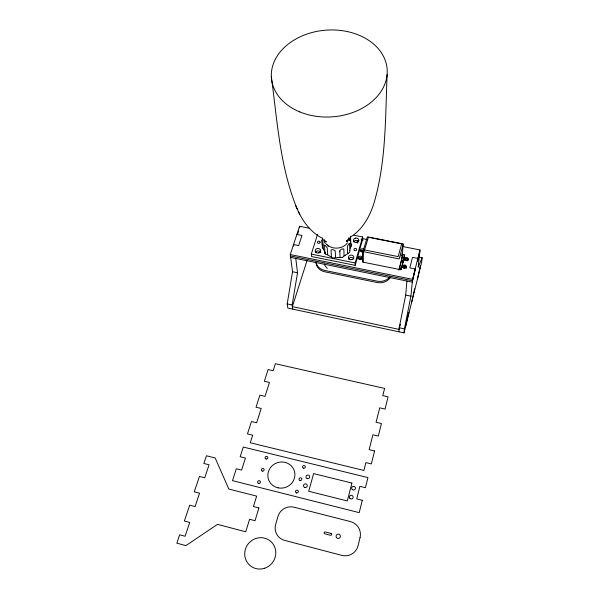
<?xml version="1.0" encoding="UTF-8"?>
<svg xmlns="http://www.w3.org/2000/svg" width="599" height="599" viewBox="0 0 599 599"><rect width="100%" height="100%" fill="white"/><g stroke="black" fill="none" stroke-linecap="round" stroke-linejoin="round"><path stroke-width="0.9" d="M317.545 234.404L311.3 254.103L311.525 256.514L355.177 265.335L362.65 239.443L362.65 236.972L353.942 235.265M362.957 262.092L362.964 251.49L367.389 236.875L403.09 243.86L402.303 256.829M362.949 262.197L362.979 251.573L399.181 258.933L403.254 244.19M348.962 239.323L348.715 238.065M349.269 237.983L349.157 240.581M348.798 238.282L349.329 240.581L349.337 239.937M349.337 240.521L348.685 238.2M349.307 238.926L349.292 239.398M387.111 74.583C385.262 118.003 386.34 162.733 373.484 204.708C369.373 217.07 362.47 229.11 351.426 236.493M398.889 331.809L399.211 327.765L405.703 295.067L406.923 281.043M309.608 228.264L299.575 226.295L290.26 254.553L292.537 271.744L287.191 303.91L287.827 308.058L404.026 332.909L404.392 328.873L410.929 296.146L412.576 279.336L419.989 249.94L402.655 246.533M405.703 326.163L408.72 312.558L408.481 315.037M411.67 302.24L414.635 288.853L414.366 291.413M419.989 249.94L418.169 267.259L422.153 257.72L418.836 257.061M417.473 278.962L420.393 265.784L420.101 268.434M422.153 257.72L421.659 262.175L404.026 332.909M404.714 257.75L402.229 257.256L399.166 269.587M323.123 244.864L322.202 246.384L322.494 247.881M350.61 236.291L350.857 246.721L349.801 250.404L349.629 243.508M292.724 309.106L292.14 304.958L297.531 272.777L295.771 258.461M322.539 237.908L323.363 248.727L322.494 247.889M335.56 257.697L332.857 258.027L327.675 254.867L327.226 247.949L325.542 245.642A2.628 0.502 51.3 0 0 325.19 245.313L324.628 244.976A1.52 0.397 63.1 0 0 324.553 244.998L324.89 252.875L325.377 253.954M400.364 324.321L399.084 329.39L292.372 306.628L307.07 260.438M415.047 270.389L412.441 280.744L290.455 255.99M417.698 259.869L419.839 251.4M419.719 252.703L417.548 261.306L417.847 258.424L412.501 257.368L409.813 267.888L415.189 268.966L412.307 282.136L290.642 257.413M407.889 259.157L407.507 260.647L406.459 260.438A1.992 1.685 2.9 0 0 405.089 259.427M398.837 270.209L402.229 257.256M401.218 269.415L404.662 256.185L401.068 255.474M364.544 249.948L368.4 237.234L401.689 243.92L398.14 256.597L364.544 249.948L363.076 251.707M355.177 265.335L355.147 262.946L362.65 236.972M358.037 258.588L358.494 257.008M297.86 233.483L298.661 231.034M342.606 257.428L344.073 255.945L343.848 249.087A1.797 0.846 -35.8 0 0 343.804 248.944L341.655 249.057L339.79 250.457L340.06 257.36L342.568 257.45M348.378 238.964L347.315 240.865L348.079 239.802M347.405 242.924C342.725 249.326 331.824 249.963 326.448 244.122M348.588 253.175L345.091 255.361M350.857 246.721L351.778 244.984L350.557 243.112L350.415 236.201M345.084 255.369L344.073 255.945M348.633 253.152L349.786 251.992L349.823 250.442M355.027 238.29L355.574 238.14M318.982 252.778L318.436 252.928M355.057 240.753L355.604 240.603M340.06 257.36L339.064 257.533M339.041 257.533L337.469 257.682M327.675 254.867L325.384 253.961M337.447 257.69L335.605 257.667L335.185 250.614L332.677 249.536L331.045 249.933L331.427 256.829M362.515 238.649L367.082 239.548M361.197 239.158L362.65 239.443M361.16 239.855L362.994 240.221M401.173 254.021L404.774 254.74L400.866 269.752L363.6 262.257M296.879 234.449L301.986 235.459L298.669 245.612L293.547 244.587L293.727 246.039M400.963 256.919L404.55 257.63M311.3 254.103L355.147 262.946M290.26 254.553L412.576 279.336M292.537 271.744L297.531 272.777M405.703 295.067L410.929 296.146M287.191 303.91L292.14 304.958M399.211 327.765L404.392 328.873M321.948 238.08C311.203 232.397 303.446 222.356 298.369 211.507M349.412 259.165L349.007 258.813M328.327 246.399L327.863 245.964M346.469 241.172L347.046 241.764M346.559 240.955L347.248 241.652M346.334 240.91L347.195 241.764M325.422 241.03L326.268 241.996L325.586 241.135M326.867 244.796L326.53 244.295M324.95 252.104L323.527 249.289M325.422 243.568L324.943 242.715M325.347 252.501L325.571 252.95M271.34 76.59C277.3 120.961 279.928 167.099 297.171 208.939M295.726 205.891L299.732 214.382M324.785 242.385L324.209 240.701M324.403 241.367L324.269 240.925M323.52 249.274L323.37 248.75M349.105 238.177L349.314 239.578L349.157 238.305M324.007 239.593L324.156 240.484M324.111 240.266L324.037 239.817M349.629 243.456L348.798 243.883L347.345 246.406L347.495 253.482M320.053 242.033L320.068 242.153A1.34 1.131 -4.9 0 1 318.129 243.276A1.34 1.131 -4.9 0 1 317.994 241.33A1.34 1.131 -4.9 0 1 320.068 242.153M299.575 226.295L299.732 227.777M349.292 239.233L349.329 239.81M321.663 240.049L322.03 245.066M322.659 238.784L322.704 239.405M339.813 251.176L339.835 251.79M353.695 241.936A2.681 2.254 -1.7 0 1 357.528 240.85L358.187 241.3A2.681 2.254 -1.7 0 1 358.509 241.689M348.618 259.135A2.71 2.299 -2 0 1 351.074 257.488A2.71 2.299 -2 0 1 353.709 258.873M315.613 252.374A2.688 2.269 -5 0 1 318.316 250.854A2.688 2.269 -5 0 1 320.735 252.568M361.459 251.85A1.79 1.512 -1 0 1 363.271 251.812M360.65 251.34A1.79 1.512 -1 0 1 363.698 250.644M359.048 259.412A1.797 1.52 -1.1 0 1 360.86 259.067M358.494 258.865A1.804 1.527 -1.1 0 1 362.073 259.015M405.253 260.572A1.812 1.527 3 0 1 407.522 260.82M404.625 259.951A1.819 1.535 3 0 1 408.144 260.221M403.322 268.045A1.819 1.542 3.1 0 1 405.164 268.015M402.678 267.446A1.827 1.55 3 0 1 406.234 268.015M357.176 242.902A1.34 1.123 -1.5 0 1 357.895 242.4M363.331 251.528A1.797 1.512 -1 0 1 360.86 251.033A1.797 1.512 -1 0 1 361.459 248.952A1.797 1.512 -1 0 1 363.93 249.439M325.002 253.579A12.976 10.939 -3.3 0 1 324.583 252.636M357.551 242.909A1.34 1.123 -1.5 0 1 358.876 240.955M346.596 240.91A11.246 9.457 -3.3 0 1 346.986 241.494M404.677 260.213A1.819 1.535 3 0 1 406.085 258.491A1.819 1.535 3 0 1 408.219 259.622M402.708 267.409A1.827 1.55 3 0 1 404.917 265.986A1.827 1.55 3 0 1 406.212 268.112M327.286 268.33A14.024 11.898 -3.2 0 1 324.276 263.994M315.965 262.332A11.958 10.161 -4.1 0 0 324.86 271.819L377.048 282.503A12.122 10.34 0.9 0 0 390.443 277.464M315.928 261.943A11.987 10.176 -4.1 0 0 324.763 270.441L377.085 281.141A12.152 10.363 0.9 0 0 389.889 276.963M361.19 251.43A1.969 1.662 -1 0 1 363.264 251.123M359.071 258.79A1.977 1.677 -1.1 0 1 362.006 259.075M359.714 259.659A1.969 1.67 -1.1 0 1 360.8 259.584M401.053 269.505A1.999 1.7 2.9 0 1 401.704 267.034M402.783 266.84A1.999 1.7 2.9 0 1 404.527 267.91M400.686 269.161A1.992 1.692 2.9 0 1 401.615 268.217M403.546 262.459A1.992 1.685 2.9 0 1 403.988 259.449M402.55 262.01A1.984 1.677 2.9 0 1 403.554 260.76M360.059 537.573L358.045 545.771A13.38 13.275 39 0 1 341.797 555.378L284.645 540.395A13.253 12.938 -37.8 0 1 275.66 524.402L277.981 516.428A13.178 12.856 -32.6 0 1 294.072 507.211L350.34 521.549A13.313 13.171 27.1 0 1 360.059 537.573M362.298 500.277L359.213 512.647L232.502 480.645L236.298 468.792L241.599 470.118L245.433 458.055L240.162 456.752L243.269 447.056L367.951 477.598L365.427 487.713L359.887 486.343L356.719 498.885L362.298 500.277M374.585 450.98L371.358 463.933L365.877 462.608L363.9 470.455L250.285 442.766L252.688 435.218L247.469 433.953L251.453 421.524L256.642 422.767L261.179 408.451L256.028 407.238L259.899 395.168L265.02 396.358L269.438 382.454L264.354 381.286L268.112 369.561L273.166 370.706L275.383 363.735L384.603 388.414L382.776 395.647L388.085 396.852L385.037 409.065L379.706 407.837L376.06 422.265L381.436 423.515L378.298 436.087L372.892 434.814L369.141 449.677L374.585 450.98M351.913 483.049L347.315 500.951L308.687 491.262L313.614 473.592L351.913 483.049M258.888 507.937L255.039 520.688L249.566 519.266L245.74 531.792L217.497 524.372L185.907 545.607L176.847 543.173L179.678 534.81L185.091 536.255L189.726 522.44L184.35 521.025L189.711 505.182L195.057 506.574L199.549 493.179L194.241 491.816L199.452 476.452L204.723 477.785L209.088 464.787L203.847 463.476L206.453 455.779L215.161 457.943L228.84 489.054L256.627 496.122L253.444 506.544L258.888 507.937M352.145 259.517L351.291 259.681A2.725 2.306 -2 0 1 348.618 256.574A2.725 2.306 -2 0 1 353.081 255.728A2.725 2.306 -2 0 1 352.145 259.517M330.947 533.402L325.317 531.949A0.966 0.966 -15.1 0 0 324.134 532.638A0.966 0.966 -15.1 0 0 324.83 533.814L330.461 535.266A0.973 0.966 -0.5 0 0 331.644 534.578A0.973 0.966 -0.5 0 0 330.947 533.402M357.745 238.514L357.506 238.38A2.696 2.261 -1.7 0 0 353.462 240.102A2.696 2.261 -1.7 0 0 356.937 242.49A2.696 2.261 -1.7 0 0 358.165 238.836L357.745 238.514M316.497 252.681L315.853 252.216A2.703 2.276 -5 0 1 317.178 248.533A2.703 2.276 -5 0 1 320.592 250.951A2.703 2.276 -5 0 1 316.497 252.681M264.616 568.256A15.911 15.327 -52.1 0 0 270.995 541.631A15.911 15.327 -52.1 0 0 245.148 550.204A15.911 15.327 -52.1 0 0 264.616 568.256M336.451 537.52A2.179 2.164 20.9 0 0 340.202 537.198A2.179 2.164 20.9 0 0 338.038 534.128A2.179 2.164 20.9 0 0 336.451 537.52M300.002 480.458A1.408 1.355 -15.7 0 0 301.814 478.848A1.408 1.355 -15.7 0 0 299.493 478.159A1.408 1.355 -15.7 0 0 300.002 480.458M262.572 471.121A1.408 1.333 -24.3 0 0 264.039 469.219A1.408 1.333 -24.3 0 0 261.651 469.01A1.408 1.333 -24.3 0 0 262.572 471.121M258.82 483.378A1.415 1.348 -27.6 0 0 260.303 481.446A1.415 1.348 -27.6 0 0 257.892 481.237A1.415 1.348 -27.6 0 0 258.82 483.378M266.136 459.006A1.393 1.318 -21.4 0 0 267.783 457.269A1.393 1.318 -21.4 0 0 265.447 456.827A1.393 1.318 -21.4 0 0 266.136 459.006M296.602 492.902A1.423 1.378 -19.5 0 0 298.257 491.105A1.423 1.378 -19.5 0 0 295.861 490.641A1.423 1.378 -19.5 0 0 296.602 492.902M303.491 468.201A1.4 1.34 -12.8 0 0 305.288 466.614A1.4 1.34 -12.8 0 0 302.982 465.94A1.4 1.34 -12.8 0 0 303.491 468.201M278.236 487.878A13.612 13.006 -20.9 0 0 294.349 470.956A13.612 13.006 -20.9 0 0 271.542 466.374A13.612 13.006 -20.9 0 0 278.236 487.878M350.056 498.578A1.909 1.857 8.6 0 0 353.133 497.432A1.909 1.857 8.6 0 0 350.557 495.403A1.909 1.857 8.6 0 0 350.056 498.578M352.354 489.608A1.902 1.842 7.8 0 0 355.417 488.47A1.902 1.842 7.8 0 0 352.848 486.463A1.902 1.842 7.8 0 0 352.354 489.608M304.801 487.429A1.887 1.827 -14.9 0 0 307.227 485.265A1.887 1.827 -14.9 0 0 304.12 484.344A1.887 1.827 -14.9 0 0 304.801 487.429M307.115 478.534A1.879 1.812 -12.6 0 0 309.728 476.632A1.879 1.812 -12.6 0 0 306.748 475.419A1.879 1.812 -12.6 0 0 307.115 478.534M354.541 250.479A1.355 1.146 -1.7 0 0 356.66 249.611A1.355 1.146 -1.7 0 0 354.728 248.503A1.355 1.146 -1.7 0 0 354.541 250.479M359.28 258.933A1.804 1.527 -1.1 0 0 362.073 257.72A1.804 1.527 -1.1 0 0 359.452 256.29A1.804 1.527 -1.1 0 0 359.28 258.933M405.373 260.206A1.819 1.535 3 0 0 408.278 259.217A1.819 1.535 3 0 0 405.763 257.57A1.819 1.535 3 0 0 405.373 260.206M403.426 267.731A1.827 1.55 3 0 0 406.339 266.735A1.827 1.55 3 0 0 403.816 265.072A1.827 1.55 3 0 0 403.426 267.731M299.777 111.901A58.036 43.457 -4.2 0 0 387.239 72.082A58.036 43.457 -4.2 0 0 300.81 36.509A58.036 43.457 -4.2 0 0 299.777 111.901"/></g></svg>
